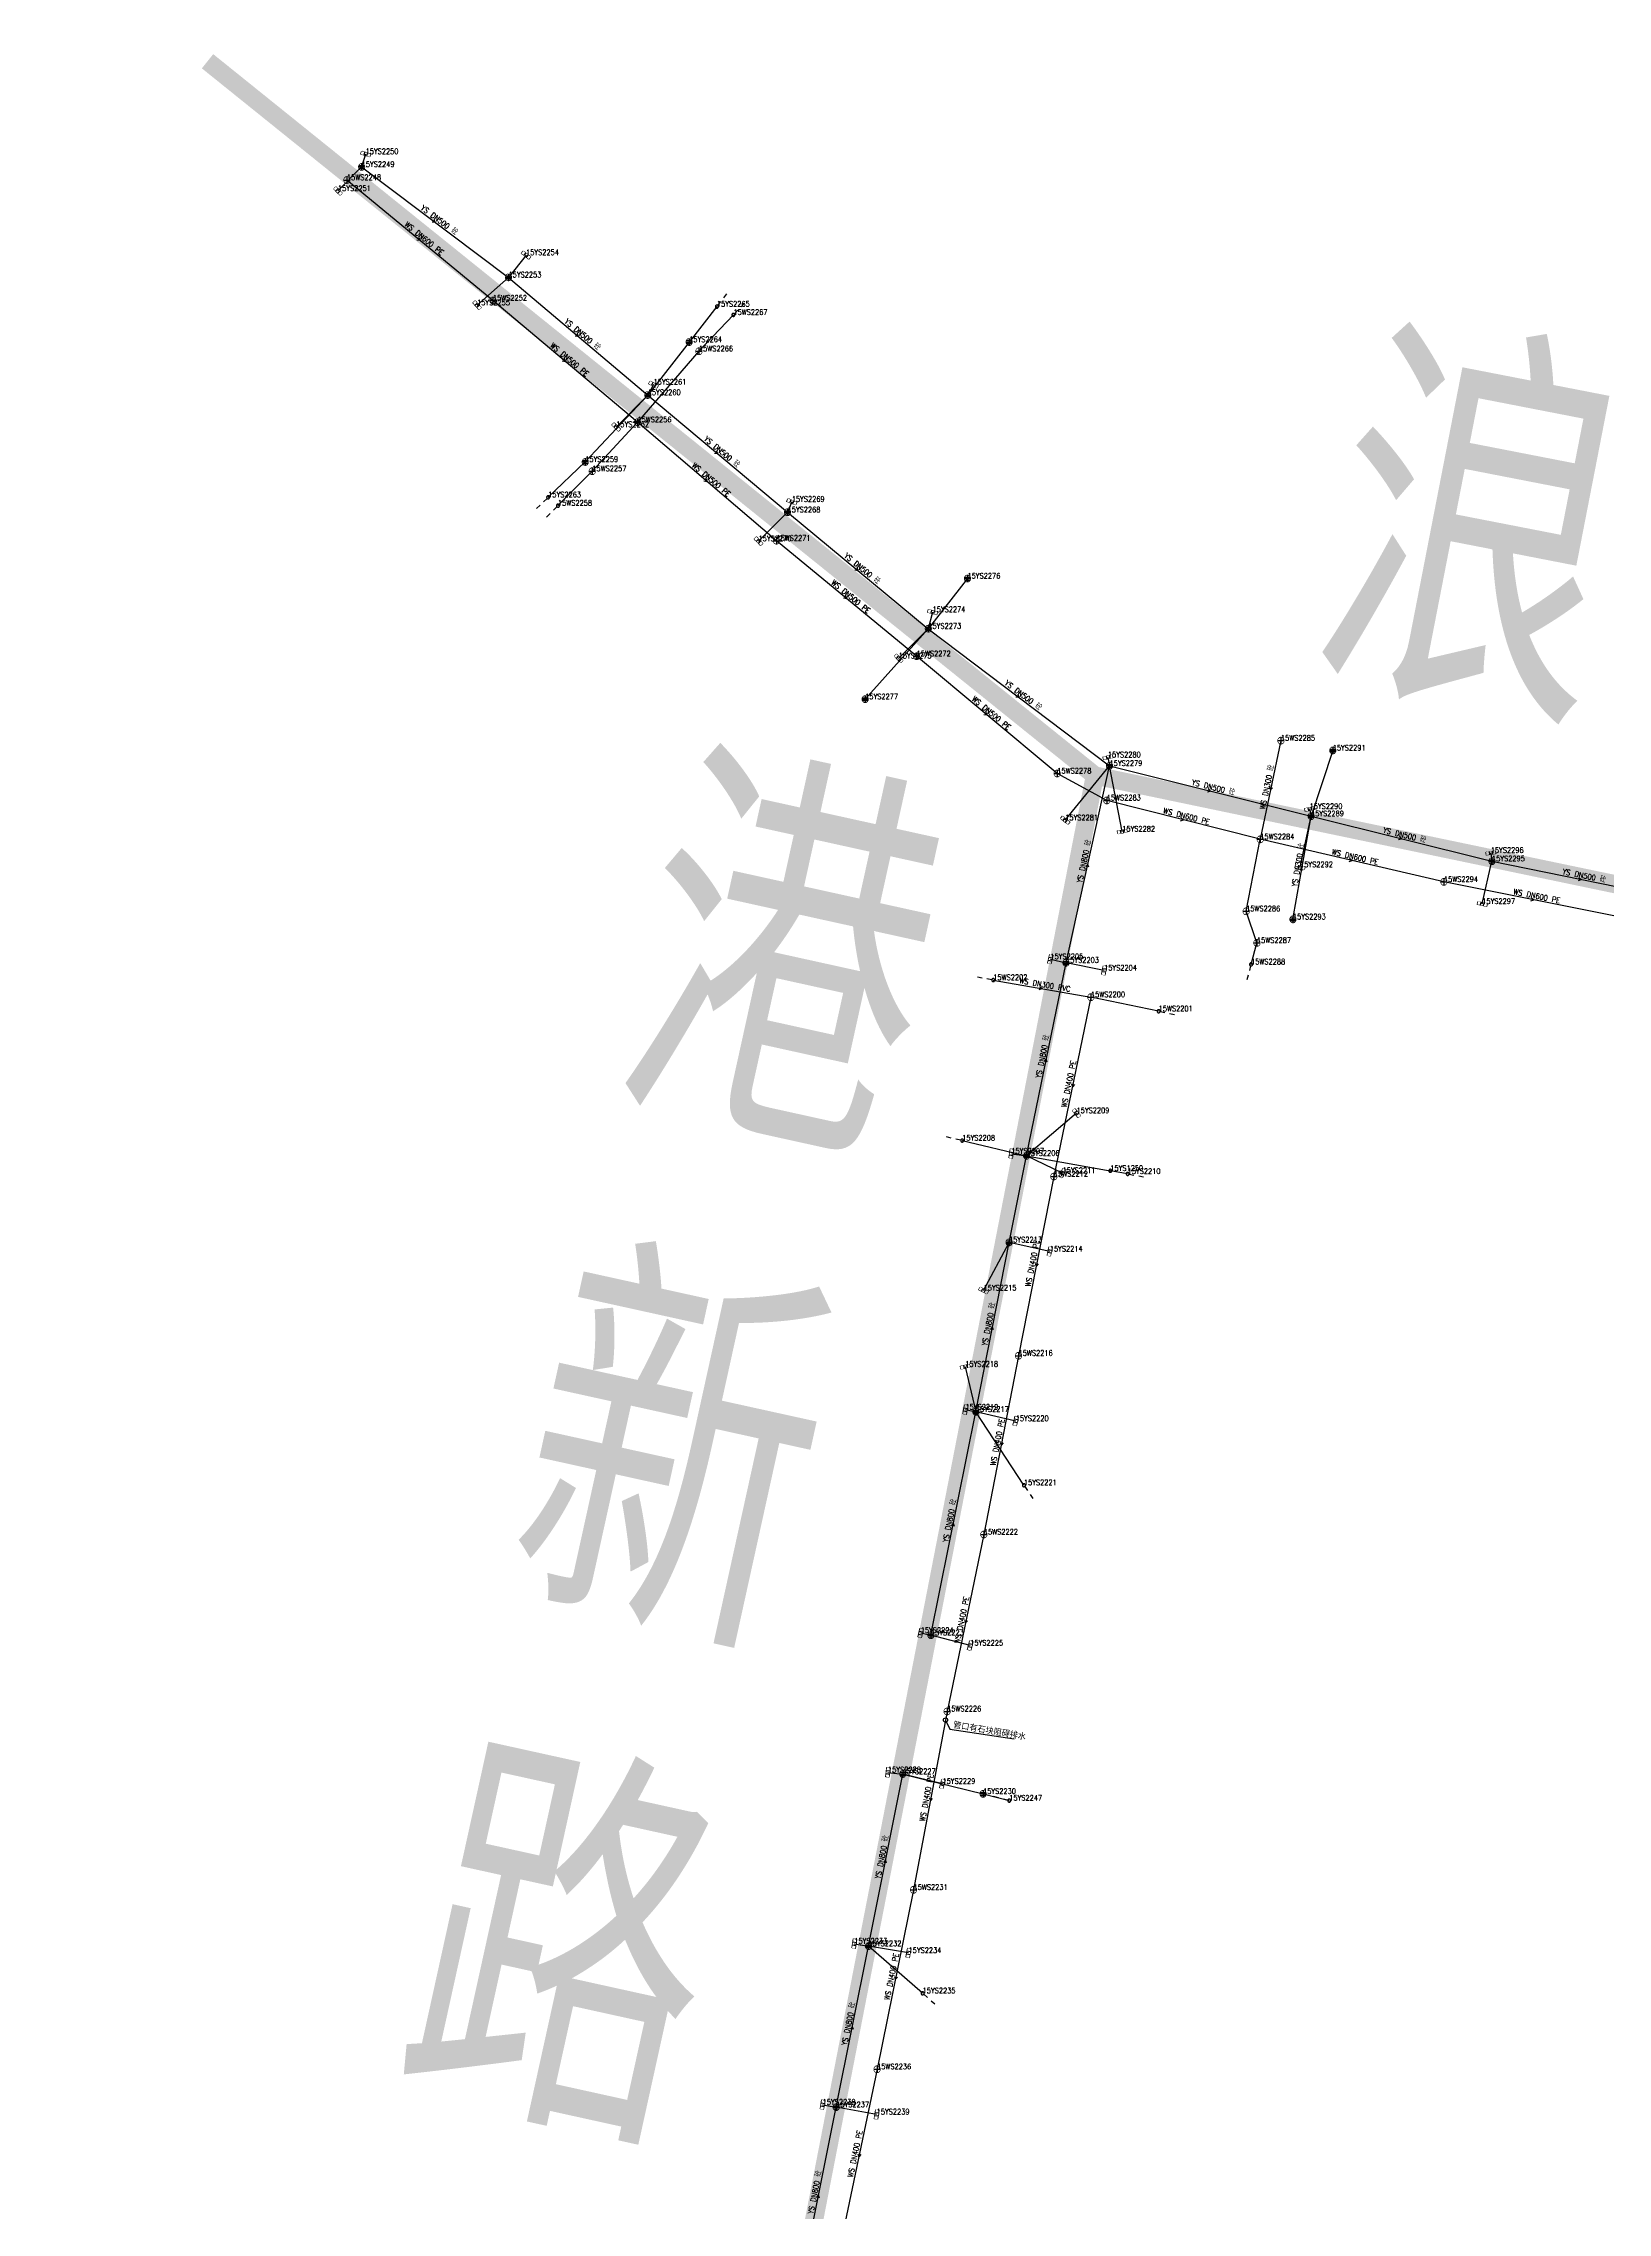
# Model space of a CAD drawing. Extents: x 78813 to 99477, y 2421021 to 2448125.
# Drawn here: x 82647.4 to 82905.2, y 2434821.4 to 2435178.9 of the extents above; entities that cross this region are included whole.
import ezdxf
from ezdxf.enums import TextEntityAlignment as Align

# ---------------------------------------------------------------- set-up
doc = ezdxf.new("R2010")
doc.units = 0
doc.set_wipeout_variables(frame=1)
doc.layers.get('0').update_dxf_attribs({"linetype": 'CONTINUOUS'})
for name, color, linetype in [('DX_WS', 16, 'CONTINUOUS'), ('DX_YS', 42, 'CONTINUOUS'), ('道路', 5, 'CONTINUOUS')]:
    doc.layers.add(name, color=color, linetype=linetype)
doc.layers.add('WSLINE', color=7, linetype='CONTINUOUS', true_color=0x7f0000)
doc.layers.add('YSLINE', color=7, linetype='CONTINUOUS', true_color=0xcc9900)
doc.layers.add('道路名称', color=7, linetype='CONTINUOUS', lineweight=0)
doc.styles.add('CcNameZT', font='txt.SHX', dxfattribs={"width": 0.8, "bigfont": 'HZTXT.SHX'})
doc.styles.get("Standard").update_dxf_attribs({"font": 'txt.shx', "bigfont": 'hztxt.shx'})
doc.styles.add('宋体0.7', font='', dxfattribs={"width": 0.7})
doc.styles.get('宋体0.7').set_extended_font_data('SimSun')

# ---------------------------------------------------------------- blocks, each defined once
blk = doc.blocks.new('GC546')
at = {"color": 0}
for p in [(0.866, 0.5), (0.866, -0.5)]:
    blk.add_line(p, (0, 0), dxfattribs=at)
blk = doc.blocks.new('PS污水井')
blk.add_lwpolyline([(1, 0), (1, 0.07), (0.99, 0.14), (0.98, 0.21), (0.96, 0.28), (0.94, 0.34), (0.91, 0.41), (0.88, 0.47), (0.85, 0.53), (0.81, 0.59), (0.77, 0.64), (0.72, 0.69), (0.67, 0.74), (0.62, 0.79), (0.56, 0.83), (0.5, 0.87), (0.44, 0.9), (0.37, 0.93), (0.31, 0.95), (0.24, 0.97), (0.17, 0.98), (0.1, 0.99), (0.03, 1), (-0.03, 1), (-0.1, 0.99), (-0.17, 0.98), (-0.24, 0.97), (-0.31, 0.95), (-0.37, 0.93), (-0.44, 0.9), (-0.5, 0.87), (-0.56, 0.83), (-0.62, 0.79), (-0.67, 0.74), (-0.72, 0.69), (-0.77, 0.64), (-0.81, 0.59), (-0.85, 0.53), (-0.88, 0.47), (-0.91, 0.41), (-0.94, 0.34), (-0.96, 0.28), (-0.98, 0.21), (-0.99, 0.14), (-1, 0.07), (-1, 0), (-1, -0.07), (-0.99, -0.14), (-0.98, -0.21), (-0.96, -0.28), (-0.94, -0.34), (-0.91, -0.41), (-0.88, -0.47), (-0.85, -0.53), (-0.81, -0.59), (-0.77, -0.64), (-0.72, -0.69), (-0.67, -0.74), (-0.62, -0.79), (-0.56, -0.83), (-0.5, -0.87), (-0.44, -0.9), (-0.37, -0.93), (-0.31, -0.95), (-0.24, -0.97), (-0.17, -0.98), (-0.1, -0.99), (-0.03, -1), (0.03, -1), (0.1, -0.99), (0.17, -0.98), (0.24, -0.97), (0.31, -0.95), (0.37, -0.93), (0.44, -0.9), (0.5, -0.87), (0.56, -0.83), (0.62, -0.79), (0.67, -0.74), (0.72, -0.69), (0.77, -0.64), (0.81, -0.59), (0.85, -0.53), (0.88, -0.47), (0.91, -0.41), (0.94, -0.34), (0.96, -0.28), (0.98, -0.21), (0.99, -0.14), (1, 0)], close=True)
blk.add_wipeout([(1, 0), (1, 0.07), (0.99, 0.14), (0.98, 0.21), (0.96, 0.28), (0.94, 0.34), (0.91, 0.41), (0.88, 0.47), (0.85, 0.53), (0.81, 0.59), (0.77, 0.64), (0.72, 0.69), (0.67, 0.74), (0.62, 0.79), (0.56, 0.83), (0.5, 0.87), (0.44, 0.9), (0.37, 0.93), (0.31, 0.95), (0.24, 0.97), (0.17, 0.98), (0.1, 0.99), (0.03, 1), (-0.03, 1), (-0.1, 0.99), (-0.17, 0.98), (-0.24, 0.97), (-0.31, 0.95), (-0.37, 0.93), (-0.44, 0.9), (-0.5, 0.87), (-0.56, 0.83), (-0.62, 0.79), (-0.67, 0.74), (-0.72, 0.69), (-0.77, 0.64), (-0.81, 0.59), (-0.85, 0.53), (-0.88, 0.47), (-0.91, 0.41), (-0.94, 0.34), (-0.96, 0.28), (-0.98, 0.21), (-0.99, 0.14), (-1, 0.07), (-1, 0), (-1, -0.07), (-0.99, -0.14), (-0.98, -0.21), (-0.96, -0.28), (-0.94, -0.34), (-0.91, -0.41), (-0.88, -0.47), (-0.85, -0.53), (-0.81, -0.59), (-0.77, -0.64), (-0.72, -0.69), (-0.67, -0.74), (-0.62, -0.79), (-0.56, -0.83), (-0.5, -0.87), (-0.44, -0.9), (-0.37, -0.93), (-0.31, -0.95), (-0.24, -0.97), (-0.17, -0.98), (-0.1, -0.99), (-0.03, -1), (0.03, -1), (0.1, -0.99), (0.17, -0.98), (0.24, -0.97), (0.31, -0.95), (0.37, -0.93), (0.44, -0.9), (0.5, -0.87), (0.56, -0.83), (0.62, -0.79), (0.67, -0.74), (0.72, -0.69), (0.77, -0.64), (0.81, -0.59), (0.85, -0.53), (0.88, -0.47), (0.91, -0.41), (0.94, -0.34), (0.96, -0.28), (0.98, -0.21), (0.99, -0.14)])
for p, q in [((-1, 0), (0, 0)), ((0, 1), (0, 0)), ((0, 0), (0, -1)), ((0, 0), (1, 0))]:
    blk.add_line(p, q)
blk = doc.blocks.new('PS非普查')
blk.add_lwpolyline([(3.7, 0), (5.3, 0)])
blk.add_wipeout([(0.5, 0), (0.5, 0.03), (0.5, 0.07), (0.49, 0.1), (0.48, 0.14), (0.47, 0.17), (0.46, 0.2), (0.44, 0.23), (0.42, 0.26), (0.4, 0.29), (0.38, 0.32), (0.36, 0.35), (0.33, 0.37), (0.31, 0.39), (0.28, 0.41), (0.25, 0.43), (0.22, 0.45), (0.19, 0.46), (0.15, 0.48), (0.12, 0.49), (0.09, 0.49), (0.05, 0.5), (0.02, 0.5), (-0.02, 0.5), (-0.05, 0.5), (-0.09, 0.49), (-0.12, 0.49), (-0.15, 0.48), (-0.19, 0.46), (-0.22, 0.45), (-0.25, 0.43), (-0.28, 0.41), (-0.31, 0.39), (-0.33, 0.37), (-0.36, 0.35), (-0.38, 0.32), (-0.4, 0.29), (-0.42, 0.26), (-0.44, 0.23), (-0.46, 0.2), (-0.47, 0.17), (-0.48, 0.14), (-0.49, 0.1), (-0.5, 0.07), (-0.5, 0.03), (-0.5, 0), (-0.5, -0.03), (-0.5, -0.07), (-0.49, -0.1), (-0.48, -0.14), (-0.47, -0.17), (-0.46, -0.2), (-0.44, -0.23), (-0.42, -0.26), (-0.4, -0.29), (-0.38, -0.32), (-0.36, -0.35), (-0.33, -0.37), (-0.31, -0.39), (-0.28, -0.41), (-0.25, -0.43), (-0.22, -0.45), (-0.19, -0.46), (-0.15, -0.48), (-0.12, -0.49), (-0.09, -0.49), (-0.05, -0.5), (-0.02, -0.5), (0.02, -0.5), (0.05, -0.5), (0.09, -0.49), (0.12, -0.49), (0.15, -0.48), (0.19, -0.46), (0.22, -0.45), (0.25, -0.43), (0.28, -0.41), (0.31, -0.39), (0.33, -0.37), (0.36, -0.35), (0.38, -0.32), (0.4, -0.29), (0.42, -0.26), (0.44, -0.23), (0.46, -0.2), (0.47, -0.17), (0.48, -0.14), (0.49, -0.1), (0.5, -0.07)])
blk.add_line((0.5, 0), (2.1, 0))
blk.add_lwpolyline([(0.5, 0), (0.5, 0.03), (0.5, 0.07), (0.49, 0.1), (0.48, 0.14), (0.47, 0.17), (0.46, 0.2), (0.44, 0.23), (0.42, 0.26), (0.4, 0.29), (0.38, 0.32), (0.36, 0.35), (0.33, 0.37), (0.31, 0.39), (0.28, 0.41), (0.25, 0.43), (0.22, 0.45), (0.19, 0.46), (0.15, 0.48), (0.12, 0.49), (0.09, 0.49), (0.05, 0.5), (0.02, 0.5), (-0.02, 0.5), (-0.05, 0.5), (-0.09, 0.49), (-0.12, 0.49), (-0.15, 0.48), (-0.19, 0.46), (-0.22, 0.45), (-0.25, 0.43), (-0.28, 0.41), (-0.31, 0.39), (-0.33, 0.37), (-0.36, 0.35), (-0.38, 0.32), (-0.4, 0.29), (-0.42, 0.26), (-0.44, 0.23), (-0.46, 0.2), (-0.47, 0.17), (-0.48, 0.14), (-0.49, 0.1), (-0.5, 0.07), (-0.5, 0.03), (-0.5, 0), (-0.5, -0.03), (-0.5, -0.07), (-0.49, -0.1), (-0.48, -0.14), (-0.47, -0.17), (-0.46, -0.2), (-0.44, -0.23), (-0.42, -0.26), (-0.4, -0.29), (-0.38, -0.32), (-0.36, -0.35), (-0.33, -0.37), (-0.31, -0.39), (-0.28, -0.41), (-0.25, -0.43), (-0.22, -0.45), (-0.19, -0.46), (-0.15, -0.48), (-0.12, -0.49), (-0.09, -0.49), (-0.05, -0.5), (-0.02, -0.5), (0.02, -0.5), (0.05, -0.5), (0.09, -0.49), (0.12, -0.49), (0.15, -0.48), (0.19, -0.46), (0.22, -0.45), (0.25, -0.43), (0.28, -0.41), (0.31, -0.39), (0.33, -0.37), (0.36, -0.35), (0.38, -0.32), (0.4, -0.29), (0.42, -0.26), (0.44, -0.23), (0.46, -0.2), (0.47, -0.17), (0.48, -0.14), (0.49, -0.1), (0.5, -0.07), (0.5, 0)], close=True)
blk = doc.blocks.new('PS雨水井')
blk.add_lwpolyline([(1, 0), (1, 0.07), (0.99, 0.14), (0.98, 0.21), (0.96, 0.28), (0.94, 0.34), (0.91, 0.41), (0.88, 0.47), (0.85, 0.53), (0.81, 0.59), (0.77, 0.64), (0.72, 0.69), (0.67, 0.74), (0.62, 0.79), (0.56, 0.83), (0.5, 0.87), (0.44, 0.9), (0.37, 0.93), (0.31, 0.95), (0.24, 0.97), (0.17, 0.98), (0.1, 0.99), (0.03, 1), (-0.03, 1), (-0.1, 0.99), (-0.17, 0.98), (-0.24, 0.97), (-0.31, 0.95), (-0.37, 0.93), (-0.44, 0.9), (-0.5, 0.87), (-0.56, 0.83), (-0.62, 0.79), (-0.67, 0.74), (-0.72, 0.69), (-0.77, 0.64), (-0.81, 0.59), (-0.85, 0.53), (-0.88, 0.47), (-0.91, 0.41), (-0.94, 0.34), (-0.96, 0.28), (-0.98, 0.21), (-0.99, 0.14), (-1, 0.07), (-1, 0), (-1, -0.07), (-0.99, -0.14), (-0.98, -0.21), (-0.96, -0.28), (-0.94, -0.34), (-0.91, -0.41), (-0.88, -0.47), (-0.85, -0.53), (-0.81, -0.59), (-0.77, -0.64), (-0.72, -0.69), (-0.67, -0.74), (-0.62, -0.79), (-0.56, -0.83), (-0.5, -0.87), (-0.44, -0.9), (-0.37, -0.93), (-0.31, -0.95), (-0.24, -0.97), (-0.17, -0.98), (-0.1, -0.99), (-0.03, -1), (0.03, -1), (0.1, -0.99), (0.17, -0.98), (0.24, -0.97), (0.31, -0.95), (0.37, -0.93), (0.44, -0.9), (0.5, -0.87), (0.56, -0.83), (0.62, -0.79), (0.67, -0.74), (0.72, -0.69), (0.77, -0.64), (0.81, -0.59), (0.85, -0.53), (0.88, -0.47), (0.91, -0.41), (0.94, -0.34), (0.96, -0.28), (0.98, -0.21), (0.99, -0.14), (1, 0)], close=True)
blk.add_wipeout([(1, 0), (1, 0.07), (0.99, 0.14), (0.98, 0.21), (0.96, 0.28), (0.94, 0.34), (0.91, 0.41), (0.88, 0.47), (0.85, 0.53), (0.81, 0.59), (0.77, 0.64), (0.72, 0.69), (0.67, 0.74), (0.62, 0.79), (0.56, 0.83), (0.5, 0.87), (0.44, 0.9), (0.37, 0.93), (0.31, 0.95), (0.24, 0.97), (0.17, 0.98), (0.1, 0.99), (0.03, 1), (-0.03, 1), (-0.1, 0.99), (-0.17, 0.98), (-0.24, 0.97), (-0.31, 0.95), (-0.37, 0.93), (-0.44, 0.9), (-0.5, 0.87), (-0.56, 0.83), (-0.62, 0.79), (-0.67, 0.74), (-0.72, 0.69), (-0.77, 0.64), (-0.81, 0.59), (-0.85, 0.53), (-0.88, 0.47), (-0.91, 0.41), (-0.94, 0.34), (-0.96, 0.28), (-0.98, 0.21), (-0.99, 0.14), (-1, 0.07), (-1, 0), (-1, -0.07), (-0.99, -0.14), (-0.98, -0.21), (-0.96, -0.28), (-0.94, -0.34), (-0.91, -0.41), (-0.88, -0.47), (-0.85, -0.53), (-0.81, -0.59), (-0.77, -0.64), (-0.72, -0.69), (-0.67, -0.74), (-0.62, -0.79), (-0.56, -0.83), (-0.5, -0.87), (-0.44, -0.9), (-0.37, -0.93), (-0.31, -0.95), (-0.24, -0.97), (-0.17, -0.98), (-0.1, -0.99), (-0.03, -1), (0.03, -1), (0.1, -0.99), (0.17, -0.98), (0.24, -0.97), (0.31, -0.95), (0.37, -0.93), (0.44, -0.9), (0.5, -0.87), (0.56, -0.83), (0.62, -0.79), (0.67, -0.74), (0.72, -0.69), (0.77, -0.64), (0.81, -0.59), (0.85, -0.53), (0.88, -0.47), (0.91, -0.41), (0.94, -0.34), (0.96, -0.28), (0.98, -0.21), (0.99, -0.14)])
for p, q in [((-1, 0), (0, 0)), ((-0.88, 0.48), (0, 0.47)), ((0, 1), (0, 0)), ((0, 0.47), (0.88, 0.47)), ((0, 0), (0, -1)), ((0, 0), (1, 0)), ((-0.88, -0.48), (0, -0.48)), ((0, -0.48), (0.88, -0.48))]:
    blk.add_line(p, q)
blk = doc.blocks.new('PS雨篦')
blk.add_lwpolyline([(-1.5, 0.5), (0, 0.5), (1.5, 0.5), (1.5, -0.5), (0, -0.5), (-1.5, -0.5)], close=True)
blk.add_wipeout([(-1.5, 0.5), (0, 0.5), (1.5, 0.5), (1.5, -0.5), (0, -0.5), (-1.5, -0.5)])
for p, q in [((-0.51, -0.5), (-0.51, 0.5)), ((0.49, -0.5), (0.49, 0.5))]:
    blk.add_line(p, q)
blk = doc.blocks.new('PS管线点')
blk.add_wipeout([(0.5, 0), (0.5, 0.03), (0.5, 0.07), (0.49, 0.1), (0.48, 0.14), (0.47, 0.17), (0.46, 0.2), (0.44, 0.23), (0.42, 0.26), (0.4, 0.29), (0.38, 0.32), (0.36, 0.35), (0.33, 0.37), (0.31, 0.39), (0.28, 0.41), (0.25, 0.43), (0.22, 0.45), (0.19, 0.46), (0.15, 0.48), (0.12, 0.49), (0.09, 0.49), (0.05, 0.5), (0.02, 0.5), (-0.02, 0.5), (-0.05, 0.5), (-0.09, 0.49), (-0.12, 0.49), (-0.15, 0.48), (-0.19, 0.46), (-0.22, 0.45), (-0.25, 0.43), (-0.28, 0.41), (-0.31, 0.39), (-0.33, 0.37), (-0.36, 0.35), (-0.38, 0.32), (-0.4, 0.29), (-0.42, 0.26), (-0.44, 0.23), (-0.46, 0.2), (-0.47, 0.17), (-0.48, 0.14), (-0.49, 0.1), (-0.5, 0.07), (-0.5, 0.03), (-0.5, 0), (-0.5, -0.03), (-0.5, -0.07), (-0.49, -0.1), (-0.48, -0.14), (-0.47, -0.17), (-0.46, -0.2), (-0.44, -0.23), (-0.42, -0.26), (-0.4, -0.29), (-0.38, -0.32), (-0.36, -0.35), (-0.33, -0.37), (-0.31, -0.39), (-0.28, -0.41), (-0.25, -0.43), (-0.22, -0.45), (-0.19, -0.46), (-0.15, -0.48), (-0.12, -0.49), (-0.09, -0.49), (-0.05, -0.5), (-0.02, -0.5), (0.02, -0.5), (0.05, -0.5), (0.09, -0.49), (0.12, -0.49), (0.15, -0.48), (0.19, -0.46), (0.22, -0.45), (0.25, -0.43), (0.28, -0.41), (0.31, -0.39), (0.33, -0.37), (0.36, -0.35), (0.38, -0.32), (0.4, -0.29), (0.42, -0.26), (0.44, -0.23), (0.46, -0.2), (0.47, -0.17), (0.48, -0.14), (0.49, -0.1), (0.5, -0.07)])
blk.add_lwpolyline([(0.5, 0), (0.5, 0.03), (0.5, 0.07), (0.49, 0.1), (0.48, 0.14), (0.47, 0.17), (0.46, 0.2), (0.44, 0.23), (0.42, 0.26), (0.4, 0.29), (0.38, 0.32), (0.36, 0.35), (0.33, 0.37), (0.31, 0.39), (0.28, 0.41), (0.25, 0.43), (0.22, 0.45), (0.19, 0.46), (0.15, 0.48), (0.12, 0.49), (0.09, 0.49), (0.05, 0.5), (0.02, 0.5), (-0.02, 0.5), (-0.05, 0.5), (-0.09, 0.49), (-0.12, 0.49), (-0.15, 0.48), (-0.19, 0.46), (-0.22, 0.45), (-0.25, 0.43), (-0.28, 0.41), (-0.31, 0.39), (-0.33, 0.37), (-0.36, 0.35), (-0.38, 0.32), (-0.4, 0.29), (-0.42, 0.26), (-0.44, 0.23), (-0.46, 0.2), (-0.47, 0.17), (-0.48, 0.14), (-0.49, 0.1), (-0.5, 0.07), (-0.5, 0.03), (-0.5, 0), (-0.5, -0.03), (-0.5, -0.07), (-0.49, -0.1), (-0.48, -0.14), (-0.47, -0.17), (-0.46, -0.2), (-0.44, -0.23), (-0.42, -0.26), (-0.4, -0.29), (-0.38, -0.32), (-0.36, -0.35), (-0.33, -0.37), (-0.31, -0.39), (-0.28, -0.41), (-0.25, -0.43), (-0.22, -0.45), (-0.19, -0.46), (-0.15, -0.48), (-0.12, -0.49), (-0.09, -0.49), (-0.05, -0.5), (-0.02, -0.5), (0.02, -0.5), (0.05, -0.5), (0.09, -0.49), (0.12, -0.49), (0.15, -0.48), (0.19, -0.46), (0.22, -0.45), (0.25, -0.43), (0.28, -0.41), (0.31, -0.39), (0.33, -0.37), (0.36, -0.35), (0.38, -0.32), (0.4, -0.29), (0.42, -0.26), (0.44, -0.23), (0.46, -0.2), (0.47, -0.17), (0.48, -0.14), (0.49, -0.1), (0.5, -0.07), (0.5, 0)], close=True)

msp = doc.modelspace()

# ---------------------------------------------------------------- linework, layer by layer
at = {"color": 6, "linetype": 'Continuous'}
msp.add_line((82796.84, 2434901.09, 0.12), (82807.42, 2434899.48, -0.13), dxfattribs=at)

# ---------------------------------------------------------------- block references
at = {"layer": 'DX_WS', "xscale": 0.5, "yscale": 0.5, "zscale": 0.5}
for p in [(82697.45, 2435156.35, -0.84), (82721.5, 2435136.49, -0.88), (82755.46, 2435128.13, -0.23), (82745.32, 2435116.44, -1.01), (82737.88, 2435108.37, -0.26), (82768.23, 2435096.92, -1.03), (82791.34, 2435077.87, -1.15), (82851.39, 2435063.97, -0.1), (82814.52, 2435058.56, -1.05), (82822.67, 2435054.12, -1.1), (82847.98, 2435047.71, -1.46), (82878.25, 2435040.7, -1.58), (82845.65, 2435035.85, 1.64), (82847.43, 2435030.64, 1.63), (82820.07, 2435021.7, 0.58), (82813.96, 2434992.14, 0.35), (82808.14, 2434962.62, 0.27), (82802.42, 2434933.16, 0.1), (82796.37, 2434904.01, 0.13), (82790.83, 2434874.61, -0.03), (82784.82, 2434845.05, -0.2)]:
    msp.add_blockref('PS污水井', p, dxfattribs=at)
at = {"layer": 'DX_WS', "yscale": 0.5, "zscale": 0.5}
for name, p, xscale, rotation in [('GC546', (82709.47, 2435146.42, -0.86), 0.5000000000232563, 140.4482137806258), ('PS非普查', (82761.14, 2435134.13, 0.19), 0.5000000000173296, 46.59821802652028), ('GC546', (82733.41, 2435126.46, -0.95), 0.5000000001308905, 139.9093166558355), ('GC546', (82756.77, 2435106.68, -1.02), 0.5000000001253099, 139.5750484108378), ('PS非普查', (82732.23, 2435102.69, -0.37), 0.5000000000825431, 225.1314121155527), ('GC546', (82779.78, 2435087.4, -1.09), 0.5000000000633277, 140.5022663117602), ('GC546', (82802.93, 2435068.21, -1.1), 0.5000000000798268, 140.1936993697847), ('GC546', (82849.68, 2435055.84, -0.61), 0.5000000001719387, 78.12962803908788), ('GC546', (82835.32, 2435050.91, -1.28), 0.5000000000147398, 165.7801185407363), ('GC546', (82863.11, 2435044.2, -1.52), 0.4999999999672167, 166.9662778246533), ('GC546', (82893.07, 2435037.75, -1.36), 0.5000000000411972, 168.7268758814157), ('PS非普查', (82803.97, 2435024.52, 0.82), 0.5000000000322833, 170.0586436227506), ('PS非普查', (82846.46, 2435027.1, 1.53), 0.5000000001171301, 254.732552853759), ('GC546', (82812.02, 2435023.11, 0.7), 0.5000000000322833, 170.0586436227506), ('PS非普查', (82831.23, 2435019.38, 1), 0.5000000000386099, 348.2739591214201), ('GC546', (82817.01, 2435006.92, 0.56), 0.5000000002035008, 78.32492257031734), ('GC546', (82811.05, 2434977.38, 0.31), 0.4999999998714428, 78.85141947046507), ('GC546', (82805.28, 2434947.89, 0.19), 0.5000000001220991, 79.00869238336935), ('GC546', (82799.4, 2434918.59, 0.11), 0.5000000000245122, 78.2804710836849), ('GC546', (82793.6, 2434889.31, 0.05), 0.5000000000668953, 79.31941856846363), ('GC546', (82787.83, 2434859.83, -0.11), 0.4999999998604776, 78.52167373293547), ('GC546', (82781.8, 2434830.63, -0.16), 0.4999999999143221, 78.16474090109074)]:
    msp.add_blockref(name, p, dxfattribs=dict(at, xscale=xscale, rotation=rotation))
at = {"layer": 'DX_YS', "yscale": 0.5, "zscale": 0.5}
for name, p, xscale, rotation in [('GC546', (82711.97, 2435149.4, 0.61), 0.5000000000797312, 143.0540143863034), ('PS雨篦', (82726.96, 2435143.99, 2.26), 0.499999999888075, 141.8372729465078), ('GC546', (82735.55, 2435130.61, 0.23), 0.4999999999648854, 139.8155870837518), ('PS雨篦', (82741.82, 2435115.65, 2.28), 0.4999999999869991, 315.2790090407761), ('GC546', (82758.54, 2435111.26, -0.01), 0.5000000000616797, 140.0218767675953), ('GC546', (82781.66, 2435092.01, -0.14), 0.4999999999186057, 140.4153940195808), ('PS雨篦', (82793.96, 2435085.15, 2.18), 0.4999999999463048, 165.8012087845986), ('GC546', (82808.2, 2435071.11, -0.07), 0.4999999999181729, 142.8826118843864), ('GC546', (82839.74, 2435055.66, -0.03), 0.4999999999900806, 165.9767466554754), ('PS雨篦', (82815.83, 2435050.85, 2.18), 0.4999999999504841, 320.8326012283067), ('PS雨篦', (82825.23, 2435048.99, 2.18), 0.5000000000434291, 10.96427156269699), ('GC546', (82871.26, 2435047.81, -0.08), 0.5000000000280214, 166.0464995992986), ('GC546', (82819.55, 2435043.59, 0.62), 0.4999999998463559, 257.5295544653753), ('GC546', (82854.85, 2435043.02, 0.67), 0.4999999998397751, 260.0201069259257), ('GC546', (82900.88, 2435041.11, -0.07), 0.4999999999694545, 168.4789653924187), ('PS雨篦', (82884.57, 2435037.07, 1.97), 0.5000000000276961, 347.1398074775813), ('PS雨篦', (82822.24, 2435026.1, 1.8), 0.4999999999410625, 78.51828236866145), ('GC546', (82812.71, 2435011.46, 0.98), 0.500000000127601, 258.463050576783), ('PS雨篦', (82817.69, 2435002.59, 1.79), 0.4999999999792383, 130.5334829003963), ('PS非普查', (82798.85, 2434998.07, 1.42), 0.4999999999814513, 166.6882395327745), ('PS非普查', (82826.12, 2434992.58, 1.53), 0.499999999981816, 349.8911195834957), ('PS雨篦', (82802.37, 2434973.37, 1.71), 0.4999999999784858, 332.0402762148898), ('GC546', (82803.84, 2434967.34, 1.17), 0.5000000001005633, 258.8935612657297), ('PS雨篦', (82799.35, 2434960.81, 1.7), 0.5000000000329814, 193.2564349453699), ('PS雨篦', (82807.68, 2434951.85, 1.53), 0.4999999999306328, 76.88717174326588), ('PS非普查', (82809.02, 2434941.29, 1.99), 0.4999999999561901, 303.2249646197841), ('GC546', (82797.4, 2434934.97, 1.26), 0.4999999999117842, 258.6436911492524), ('PS雨篦', (82800.18, 2434914.86, 1.53), 0.5000000001838822, 75.23771832279903), ('PS非普查', (82806.61, 2434889.32, 1.11), 0.4999999999562729, 165.6992349752993), ('GC546', (82786.24, 2434879.51, 1.17), 0.4999999997933697, 258.7390190016308), ('PS雨篦', (82790, 2434864.21, 1.61), 0.5000000000549318, 80.40650830454044), ('PS非普查', (82792.33, 2434857.56, 1.85), 0.4999999998540688, 318.9576821383967), ('GC546', (82780.75, 2434852.06, 1.16), 0.500000000181034, 258.6348449010471), ('PS雨篦', (82784.75, 2434837.6, 1.59), 0.500000000144896, 79.88870173722806), ('GC546', (82775.18, 2434824.29, 1.13), 0.500000000046454, 258.6889279709471)]:
    msp.add_blockref(name, p, dxfattribs=dict(at, xscale=xscale, rotation=rotation))
at = {"layer": 'DX_YS', "xscale": 0.5, "yscale": 0.5, "zscale": 0.5}
for name, p in [('PS雨水井', (82724.07, 2435140.31, 0.39)), ('PS雨水井', (82747.03, 2435120.92, 0.08)), ('PS雨水井', (82770.06, 2435101.6, -0.1)), ('PS雨水井', (82799.72, 2435090.68, 0.32)), ('PS雨水井', (82793.27, 2435082.42, -0.18)), ('PS雨水井', (82782.86, 2435070.8, 0.19)), ('PS雨水井', (82859.92, 2435062.35, 1.12)), ('PS雨水井', (82823.13, 2435059.81, 0.03)), ('PS雨水井', (82856.35, 2435051.52, -0.1)), ('PS雨水井', (82886.17, 2435044.1, -0.06)), ('PS雨水井', (82853.36, 2435034.52, 1.43)), ('PS雨水井', (82815.96, 2435027.37, 0.8)), ('PS雨水井', (82809.47, 2434995.56, 1.16)), ('PS管线点', (82823.26, 2434993.09, 1.78)), ('PS雨水井', (82806.58, 2434981.29, 1.15)), ('PS雨水井', (82801.1, 2434953.38, 1.2)), ('PS雨水井', (82793.7, 2434916.56, 1.31)), ('PS雨水井', (82789.06, 2434893.69, 1.18)), ('PS雨水井', (82783.41, 2434865.33, 1.16)), ('PS雨水井', (82778.08, 2434838.79, 1.15))]:
    msp.add_blockref(name, p, dxfattribs=at)

# ---------------------------------------------------------------- texts
at = {"layer": 'DX_WS', "style": 'CcNameZT', "width": 0.8}
for s, rotation, p in [(' WS DN600 PE', 320.4482, (82709.63, 2435146.61, -0.84)), (' WS DN500 PE', 319.9093, (82733.57, 2435126.65, -0.88)), (' WS DN500 PE', 319.575, (82756.93, 2435106.87, -1.01)), (' WS DN500 PE', 320.5023, (82779.94, 2435087.59, -1.03)), (' WS DN500 PE', 320.1937, (82803.09, 2435068.4, -1.15)), (' WS DN300 砼', 78.1296, (82849.44, 2435055.89, -0.1)), (' WS DN600 PE', 345.7801, (82835.38, 2435051.16, -1.1)), (' WS DN600 PE', 346.9663, (82863.17, 2435044.45, -1.46)), (' WS DN600 PE', 348.7269, (82893.12, 2435037.99, -1.58)), (' WS DN300 PVC', 350.0586, (82812.06, 2435023.36, 0.82)), (' WS DN400 PE', 78.1647, (82781.56, 2434830.69, -0.2))]:
    msp.add_text(s, height=0.9, rotation=rotation, dxfattribs=at).set_placement(p, align=Align.CENTER)
at = {"layer": 'DX_YS', "style": 'CcNameZT', "width": 0.8}
for s, rotation, p in [(' YS DN500 砼', 323.054, (82712.12, 2435149.6, 0.83)), (' YS DN500 砼', 319.8156, (82735.71, 2435130.8, 0.39)), (' YS DN500 砼', 320.0219, (82758.7, 2435111.45, 0.08)), (' YS DN500 砼', 320.4154, (82781.82, 2435092.2, -0.1)), (' YS DN500 砼', 322.8826, (82808.35, 2435071.31, -0.18)), (' YS DN500 砼', 345.9767, (82839.8, 2435055.91, 0.03)), (' YS DN800 砼', 77.5296, (82819.3, 2435043.65, 0.8)), (' YS DN500 砼', 346.0465, (82871.32, 2435048.05, -0.1)), (' YS DN500 砼', 348.479, (82900.93, 2435041.35, -0.06)), (' YS DN800 砼', 78.463, (82812.47, 2435011.51, 1.16)), (' YS DN800 砼', 78.8936, (82803.59, 2434967.38, 1.2)), (' YS DN800 砼', 78.6437, (82797.16, 2434935.02, 1.31)), (' YS DN800 砼', 78.739, (82785.99, 2434879.56, 1.16)), (' YS DN800 砼', 78.6348, (82780.5, 2434852.11, 1.15)), (' YS DN800 砼', 78.6889, (82774.93, 2434824.34, 1.16))]:
    msp.add_text(s, height=0.9, rotation=rotation, dxfattribs=at).set_placement(p, align=Align.CENTER)

# ---------------------------------------------------------------- next in the draw order: linework, layer by layer
at = {"color": 6, "linetype": 'Continuous'}
msp.add_line((82796.1, 2434902.59, 0.12), (82796.84, 2434901.09, 0.12), dxfattribs=at)
msp.add_circle((82796.1, 2434902.59, 0.12), 0.353, dxfattribs=at)
at = {"layer": 'WSLINE'}
for p, q in [((82745.32, 2435116.44, -1.01), (82721.5, 2435136.49, -0.88)), ((82814.52, 2435058.56, -1.05), (82791.34, 2435077.87, -1.15)), ((82851.39, 2435063.97, -0.1), (82847.98, 2435047.71, -1.11)), ((82822.67, 2435054.12, -1.1), (82814.52, 2435058.56, -1.05)), ((82847.98, 2435047.71, -1.46), (82822.67, 2435054.12, -1.1)), ((82845.65, 2435035.85, 1.64), (82847.98, 2435047.71, -1.11)), ((82907.89, 2435034.79, -1.14), (82878.25, 2435040.7, -1.58)), ((82847.43, 2435030.64, 1.63), (82845.65, 2435035.85, 1.64)), ((82846.46, 2435027.1, 1.53), (82847.43, 2435030.64, 1.63)), ((82803.97, 2435024.52, 0.82), (82820.07, 2435021.7, 0.58)), ((82831.23, 2435019.38, 1), (82820.07, 2435021.7, 0.58)), ((82808.14, 2434962.62, 0.27), (82802.42, 2434933.16, 0.1)), ((82802.42, 2434933.16, 0.1), (82796.37, 2434904.01, 0.13)), ((82790.83, 2434874.61, -0.03), (82784.82, 2434845.05, -0.2)), ((82784.82, 2434845.05, -0.2), (82778.78, 2434816.22, -0.11))]:
    msp.add_line(p, q, dxfattribs=at)
at = {"layer": 'YSLINE'}
for p, q in [((82726.96, 2435143.99, 2.26), (82724.07, 2435140.31, 1.99)), ((82799.72, 2435090.68, 0.32), (82793.27, 2435082.42, -0.08)), ((82793.96, 2435085.15, 2.18), (82793.27, 2435082.42, 1.72)), ((82822.24, 2435026.1, 1.8), (82815.96, 2435027.37, 1.65)), ((82817.69, 2435002.59, 1.79), (82809.47, 2434995.56, 1.31)), ((82826.12, 2434992.58, 1.53), (82823.26, 2434993.09, 1.78)), ((82802.37, 2434973.37, 1.71), (82806.58, 2434981.29, 1.35)), ((82790, 2434864.21, 1.61), (82783.41, 2434865.33, 1.21)), ((82792.33, 2434857.56, 1.85), (82783.41, 2434865.33, 1.21)), ((82784.75, 2434837.6, 1.59), (82778.08, 2434838.79, 1.2))]:
    msp.add_line(p, q, dxfattribs=at)

# ---------------------------------------------------------------- next in the draw order: block references
at = {"layer": 'DX_YS', "xscale": 0.5, "yscale": 0.5, "zscale": 0.5}
for p in [(82699.87, 2435158.5, 0.83), (82753.85, 2435129.65, 0.72), (82736.73, 2435109.89, 0.34), (82802.29, 2434890.42, 1.4)]:
    msp.add_blockref('PS雨水井', p, dxfattribs=at)
at = {"layer": 'DX_YS', "yscale": 0.5, "zscale": 0.5}
for name, p, xscale, rotation in [('PS雨篦', (82695.97, 2435154.54, 2.29), 0.5000000000487711, 315.4447095463818), ('PS雨篦', (82718.9, 2435135.72, 2.25), 0.4999999999559317, 311.5729264001108), ('PS非普查', (82758.42, 2435135.49, 1.17), 0.4999999998418934, 51.94475627895243), ('PS雨篦', (82747.97, 2435122.64, 2.07), 0.5000000000816557, 151.2223487584994), ('PS非普查', (82730.61, 2435104.07, 0.12), 0.4999999998975876, 223.5934558737553), ('PS雨篦', (82770.76, 2435103.33, 2.19), 0.5000000000677324, 157.9182079110924), ('PS雨篦', (82765.28, 2435096.83, 2.24), 0.5000000000069948, 314.9580338608517), ('PS雨篦', (82788.38, 2435077.53, 2.14), 0.4999999999409373, 314.9765325588947), ('PS雨篦', (82822.86, 2435061.22, 2.21), 0.5000000000108061, 191.0275349783031), ('PS雨篦', (82856.11, 2435052.71, 2.41), 0.5000000000161722, 191.300680777843), ('PS雨篦', (82854.54, 2435043.12, 2.4), 0.4999999999866827, 347.8409447271994), ('PS雨篦', (82885.97, 2435045.48, 1.95), 0.4999999999780627, 188.2818325038234), ('PS雨篦', (82813.38, 2435027.97, 1.8), 0.500000000045101, 257.0636500835674), ('PS雨篦', (82806.95, 2434995.91, 1.61), 0.5000000002226637, 262.0419948122208), ('PS雨篦', (82815.4, 2434992.72, 1.89), 0.4999999998262463, 64.45950911588612), ('PS雨篦', (82813.29, 2434979.8, 1.63), 0.5000000001822679, 77.4901772795232), ('PS雨篦', (82799.39, 2434953.74, 1.47), 0.5000000001381146, 258.2384209652954), ('PS雨篦', (82792.02, 2434916.95, 1.43), 0.5000000000442002, 257.1942642509572), ('PS雨篦', (82786.62, 2434893.97, 1.43), 0.5000000001125285, 263.5643884386622), ('PS雨篦', (82795.6, 2434892.08, 1.44), 0.5000000001473519, 76.14315323343644), ('PS雨篦', (82781.07, 2434865.73, 1.41), 0.4999999998035925, 260.3002164974271), ('PS雨篦', (82775.85, 2434839.2, 1.48), 0.4999999998282238, 259.758616532591)]:
    msp.add_blockref(name, p, dxfattribs=dict(at, xscale=xscale, rotation=rotation))

# ---------------------------------------------------------------- next in the draw order: texts
at = {"color": 6, "linetype": 'Continuous', "insert": (82797.45, 2434902.28), "char_height": 1, "attachment_point": 1, "rotation": 350.3936}
msp.add_mtext('管口有石块阻碍排水', dxfattribs=at)
at = {"layer": 'DX_WS', "width": 0.8}
for s, p in [('15WS2252', (82721.5, 2435136.49, -0.88)), ('15WS2256', (82745.32, 2435116.44, -1.01)), ('15WS2271', (82768.23, 2435096.92, -1.03)), ('15WS2272', (82791.34, 2435077.87, -1.15)), ('15WS2285', (82851.39, 2435063.97, -0.1)), ('15WS2278', (82814.52, 2435058.56, -1.05)), ('15WS2283', (82822.67, 2435054.12, -1.1)), ('15WS2284', (82847.98, 2435047.71, -1.46)), ('15WS2294', (82878.25, 2435040.7, -1.58)), ('15WS2286', (82845.65, 2435035.85, 1.64)), ('15WS2287', (82847.43, 2435030.64, 1.63)), ('15WS2202', (82803.97, 2435024.52, 0.82)), ('15WS2288', (82846.46, 2435027.1, 1.53)), ('15WS2200', (82820.07, 2435021.7, 0.58)), ('15WS2201', (82831.23, 2435019.38, 1)), ('15WS2216', (82808.14, 2434962.62, 0.27)), ('15WS2222', (82802.42, 2434933.16, 0.1)), ('15WS2226', (82796.37, 2434904.01, 0.13)), ('15WS2231', (82790.83, 2434874.61, -0.03)), ('15WS2236', (82784.82, 2434845.05, -0.2))]:
    msp.add_text(s, height=0.9, dxfattribs=at).set_placement(p)
at = {"layer": 'DX_WS', "style": 'CcNameZT', "width": 0.8}
for rotation, p in [(78.3249, (82816.77, 2435006.97, 0.58)), (79.0087, (82805.03, 2434947.94, 0.27)), (78.2805, (82799.15, 2434918.64, 0.1)), (78.5217, (82787.58, 2434859.88, -0.03))]:
    msp.add_text(' WS DN400 PE', height=0.9, rotation=rotation, dxfattribs=at).set_placement(p, align=Align.CENTER)
at = {"layer": 'DX_YS', "width": 0.8}
for s, p in [('15YS2254', (82726.96, 2435143.99, 2.26)), ('15YS2253', (82724.07, 2435140.31, 0.39)), ('15YS2262', (82741.82, 2435115.65, 2.28)), ('15YS2276', (82799.72, 2435090.68, 0.32)), ('15YS2274', (82793.96, 2435085.15, 2.18)), ('15YS2273', (82793.27, 2435082.42, -0.18)), ('15YS2277', (82782.86, 2435070.8, 0.19)), ('15YS2291', (82859.92, 2435062.35, 1.12)), ('15YS2281', (82815.83, 2435050.85, 2.18)), ('15YS2282', (82825.23, 2435048.99, 2.18)), ('15YS2297', (82884.57, 2435037.07, 1.97)), ('15YS2293', (82853.36, 2435034.52, 1.43)), ('15YS2203', (82815.96, 2435027.37, 0.8)), ('15YS2204', (82822.24, 2435026.1, 1.8)), ('15YS2209', (82817.69, 2435002.59, 1.79)), ('15YS2208', (82798.85, 2434998.07, 1.42)), ('15YS2206', (82809.47, 2434995.56, 1.16)), ('15YS1250', (82823.26, 2434993.09, 1.78)), ('15YS2210', (82826.12, 2434992.58, 1.53)), ('15YS2215', (82802.37, 2434973.37, 1.71)), ('15YS2218', (82799.35, 2434960.81, 1.7)), ('15YS2220', (82807.68, 2434951.85, 1.53)), ('15YS2221', (82809.02, 2434941.29, 1.99)), ('15YS2225', (82800.18, 2434914.86, 1.53)), ('15YS2247', (82806.61, 2434889.32, 1.11)), ('15YS2232', (82783.41, 2434865.33, 1.16)), ('15YS2234', (82790, 2434864.21, 1.61)), ('15YS2235', (82792.33, 2434857.56, 1.85)), ('15YS2237', (82778.08, 2434838.79, 1.15)), ('15YS2239', (82784.75, 2434837.6, 1.59))]:
    msp.add_text(s, height=0.9, dxfattribs=at).set_placement(p)

# ---------------------------------------------------------------- next in the draw order: linework, layer by layer
at = {"layer": 'WSLINE'}
for p, q in [((82721.5, 2435136.49, -0.88), (82697.45, 2435156.35, -0.84)), ((82761.14, 2435134.13, 0.19), (82755.46, 2435128.13, -0.23)), ((82755.46, 2435128.13, -0.23), (82745.32, 2435116.44, -0.62)), ((82737.88, 2435108.37, -0.26), (82745.32, 2435116.44, -0.82)), ((82768.23, 2435096.92, -1.03), (82745.32, 2435116.44, -1.01)), ((82732.23, 2435102.69, -0.37), (82737.88, 2435108.37, -0.56)), ((82791.34, 2435077.87, -1.15), (82768.23, 2435096.92, -1.03)), ((82878.25, 2435040.7, -1.58), (82847.98, 2435047.71, -1.46)), ((82820.07, 2435021.7, 0.58), (82813.96, 2434992.14, 0.53)), ((82813.96, 2434992.14, 0.35), (82808.14, 2434962.62, 0.27)), ((82796.37, 2434904.01, 0.13), (82790.83, 2434874.61, -0.03))]:
    msp.add_line(p, q, dxfattribs=at)
at = {"layer": 'YSLINE'}
for p, q in [((82718.9, 2435135.72, 2.25), (82724.07, 2435140.31, 1.99)), ((82724.07, 2435140.31, 0.39), (82747.03, 2435120.92, 0.08)), ((82758.42, 2435135.49, 1.17), (82753.85, 2435129.65, 0.72)), ((82753.85, 2435129.65, 0.72), (82747.03, 2435120.92, 0.45)), ((82747.97, 2435122.64, 2.07), (82747.03, 2435120.92, 2)), ((82736.73, 2435109.89, 0.34), (82747.03, 2435120.92, 0.08)), ((82741.82, 2435115.65, 2.28), (82747.03, 2435120.92, 2)), ((82747.03, 2435120.92, 0.08), (82770.06, 2435101.6, -0.1)), ((82730.61, 2435104.07, 0.12), (82736.73, 2435109.89, 0.39)), ((82765.28, 2435096.83, 2.24), (82770.06, 2435101.6, 1.87)), ((82770.76, 2435103.33, 2.19), (82770.06, 2435101.6, 1.87)), ((82770.06, 2435101.6, -0.1), (82793.27, 2435082.42, -0.18)), ((82782.86, 2435070.8, 0.19), (82793.27, 2435082.42, -0.08)), ((82788.38, 2435077.53, 2.14), (82793.27, 2435082.42, 1.72)), ((82793.27, 2435082.42, -0.18), (82823.13, 2435059.81, 0.03)), ((82822.86, 2435061.22, 2.21), (82823.13, 2435059.81, 1.75)), ((82859.92, 2435062.35, 1.12), (82856.35, 2435051.52, -0.1)), ((82815.83, 2435050.85, 2.18), (82823.13, 2435059.81, 1.75)), ((82815.96, 2435027.37, 0.8), (82823.13, 2435059.81, 0.45)), ((82823.13, 2435059.81, 0.03), (82856.35, 2435051.52, -0.1)), ((82825.23, 2435048.99, 2.18), (82823.13, 2435059.81, 1.75)), ((82853.36, 2435034.52, 1.43), (82856.35, 2435051.52, -0.1)), ((82854.54, 2435043.12, 2.4), (82856.35, 2435051.52, 2.01)), ((82856.11, 2435052.71, 2.41), (82856.35, 2435051.52, 2.01)), ((82856.35, 2435051.52, -0.1), (82886.17, 2435044.1, -0.06)), ((82884.57, 2435037.07, 1.97), (82886.17, 2435044.1, 1.78)), ((82885.97, 2435045.48, 1.95), (82886.17, 2435044.1, 1.78)), ((82886.17, 2435044.1, -0.06), (82915.59, 2435038.11, -0.07)), ((82809.47, 2434995.56, 1.16), (82815.96, 2435027.37, 0.8)), ((82813.38, 2435027.97, 1.8), (82815.96, 2435027.37, 1.65)), ((82798.85, 2434998.07, 1.42), (82809.47, 2434995.56, 1.26)), ((82806.58, 2434981.29, 1.15), (82809.47, 2434995.56, 1.16)), ((82806.95, 2434995.91, 1.61), (82809.47, 2434995.56, 1.56)), ((82815.4, 2434992.72, 1.89), (82809.47, 2434995.56, 1.31)), ((82809.47, 2434995.56, 1.26), (82823.26, 2434993.09, 1.67)), ((82801.1, 2434953.38, 1.2), (82806.58, 2434981.29, 1.15)), ((82813.29, 2434979.8, 1.63), (82806.58, 2434981.29, 1.3)), ((82799.35, 2434960.81, 1.7), (82801.1, 2434953.38, 1.47)), ((82799.39, 2434953.74, 1.47), (82801.1, 2434953.38, 1.47)), ((82793.7, 2434916.56, 1.31), (82801.1, 2434953.38, 1.2)), ((82807.68, 2434951.85, 1.53), (82801.1, 2434953.38, 1.47)), ((82809.02, 2434941.29, 1.99), (82801.1, 2434953.38, 1.42)), ((82792.02, 2434916.95, 1.43), (82793.7, 2434916.56, 1.36)), ((82800.18, 2434914.86, 1.53), (82793.7, 2434916.56, 1.36)), ((82783.41, 2434865.33, 1.16), (82789.06, 2434893.69, 1.18)), ((82786.62, 2434893.97, 1.43), (82789.06, 2434893.69, 1.28)), ((82789.06, 2434893.69, 1.18), (82802.29, 2434890.42, 1.4)), ((82795.6, 2434892.08, 1.44), (82789.06, 2434893.69, 1.28)), ((82802.29, 2434890.42, 1.4), (82806.61, 2434889.32, 1.11)), ((82778.08, 2434838.79, 1.15), (82783.41, 2434865.33, 1.16)), ((82781.07, 2434865.73, 1.41), (82783.41, 2434865.33, 1.21)), ((82772.28, 2434809.79, 1.16), (82778.08, 2434838.79, 1.1)), ((82775.85, 2434839.2, 1.48), (82778.08, 2434838.79, 1.4))]:
    msp.add_line(p, q, dxfattribs=at)
at = {"layer": '道路', "const_width": 3, "flags": 128}
msp.add_lwpolyline([(82710.24, 2434490.02), (82820.72, 2435058.22)], dxfattribs=at)

# ---------------------------------------------------------------- next in the draw order: block references
at = {"layer": 'DX_YS', "xscale": 0.5000000000378297, "yscale": 0.5, "zscale": 0.5, "rotation": 163.155059534376}
msp.add_blockref('PS雨篦', (82700.52, 2435160.63, 2.31), dxfattribs=at)

# ---------------------------------------------------------------- next in the draw order: texts
at = {"layer": 'DX_WS', "width": 0.8}
for s, p in [('15WS2248', (82697.45, 2435156.35, -0.84)), ('15WS2267', (82761.14, 2435134.13, 0.19)), ('15WS2266', (82755.46, 2435128.13, -0.23)), ('15WS2257', (82737.88, 2435108.37, -0.26)), ('15WS2258', (82732.23, 2435102.69, -0.37)), ('15WS2212', (82813.96, 2434992.14, 0.35))]:
    msp.add_text(s, height=0.9, dxfattribs=at).set_placement(p)
at = {"layer": 'DX_WS', "style": 'CcNameZT', "width": 0.8}
for rotation, p in [(78.8514, (82810.8, 2434977.43, 0.35)), (79.3194, (82793.35, 2434889.36, 0.13))]:
    msp.add_text(' WS DN400 PE', height=0.9, rotation=rotation, dxfattribs=at).set_placement(p, align=Align.CENTER)
at = {"layer": 'DX_YS', "width": 0.8}
for s, p in [('15YS2251', (82695.97, 2435154.54, 2.29)), ('15YS2255', (82718.9, 2435135.72, 2.25)), ('15YS2265', (82758.42, 2435135.49, 1.17)), ('15YS2264', (82753.85, 2435129.65, 0.72)), ('15YS2260', (82747.03, 2435120.92, 0.08)), ('15YS2261', (82747.97, 2435122.64, 2.07)), ('15YS2259', (82736.73, 2435109.89, 0.34)), ('15YS2263', (82730.61, 2435104.07, 0.12)), ('15YS2269', (82770.76, 2435103.33, 2.19)), ('15YS2268', (82770.06, 2435101.6, -0.1)), ('15YS2270', (82765.28, 2435096.83, 2.24)), ('15YS2275', (82788.38, 2435077.53, 2.14)), ('15YS2280', (82822.86, 2435061.22, 2.21)), ('15YS2279', (82823.13, 2435059.81, 0.03)), ('15YS2290', (82856.11, 2435052.71, 2.41)), ('15YS2289', (82856.35, 2435051.52, -0.1)), ('15YS2292', (82854.54, 2435043.12, 2.4)), ('15YS2296', (82885.97, 2435045.48, 1.95)), ('15YS2295', (82886.17, 2435044.1, -0.06)), ('15YS2205', (82813.38, 2435027.97, 1.8)), ('15YS2207', (82806.95, 2434995.91, 1.61)), ('15YS2211', (82815.4, 2434992.72, 1.89)), ('15YS2213', (82806.58, 2434981.29, 1.15)), ('15YS2214', (82813.29, 2434979.8, 1.63)), ('15YS2219', (82799.39, 2434953.74, 1.47)), ('15YS2217', (82801.1, 2434953.38, 1.2)), ('15YS2224', (82792.02, 2434916.95, 1.43)), ('15YS2223', (82793.7, 2434916.56, 1.31)), ('15YS2228', (82786.62, 2434893.97, 1.43)), ('15YS2227', (82789.06, 2434893.69, 1.18)), ('15YS2229', (82795.6, 2434892.08, 1.44)), ('15YS2230', (82802.29, 2434890.42, 1.4)), ('15YS2233', (82781.07, 2434865.73, 1.41)), ('15YS2238', (82775.85, 2434839.2, 1.48))]:
    msp.add_text(s, height=0.9, dxfattribs=at).set_placement(p)
at = {"layer": 'DX_YS', "style": 'CcNameZT', "width": 0.8}
msp.add_text(' YS DN300 砼', height=0.9, rotation=80.0201, dxfattribs=at).set_placement((82854.61, 2435043.06, 1.43), align=Align.CENTER)
at = {"layer": '道路名称', "style": '宋体0.7', "width": 0.7}
msp.add_text('浪  湾  路', height=50, rotation=348.9863, dxfattribs=at).set_placement((82855.38, 2435079.82))
at = {"layer": '道路名称', "insert": (82751.53, 2435058.41), "char_height": 50, "width": 56.6145, "attachment_point": 1, "rotation": 347.572, "style": '宋体0.7'}
msp.add_mtext('{\\C7;港  新  路}', dxfattribs=at)

# ---------------------------------------------------------------- next in the draw order: linework, layer by layer
at = {"layer": 'YSLINE'}
for p, q in [((82695.97, 2435154.54, 2.29), (82699.87, 2435158.5, 1.88)), ((82700.52, 2435160.63, 2.31), (82699.87, 2435158.5, 1.88)), ((82699.87, 2435158.5, 0.83), (82724.07, 2435140.31, 0.39))]:
    msp.add_line(p, q, dxfattribs=at)
at = {"layer": '道路', "const_width": 3, "flags": 128}
msp.add_lwpolyline([(82674.47, 2435175.92), (82820.72, 2435058.22), (83121.48, 2434995.42), (83703.6, 2434876.87)], dxfattribs=at)

# ---------------------------------------------------------------- next in the draw order: texts
at = {"layer": 'DX_YS', "width": 0.8}
for s, p in [('15YS2250', (82700.52, 2435160.63, 2.31)), ('15YS2249', (82699.87, 2435158.5, 0.83))]:
    msp.add_text(s, height=0.9, dxfattribs=at).set_placement(p)
at = {"layer": '道路名称', "style": '宋体0.7', "width": 0.7}
msp.add_text('化   联   三   路', height=50, rotation=49.3829, dxfattribs=at).set_placement((82440.52, 2435153.32))

doc.saveas('drawing.dxf')
